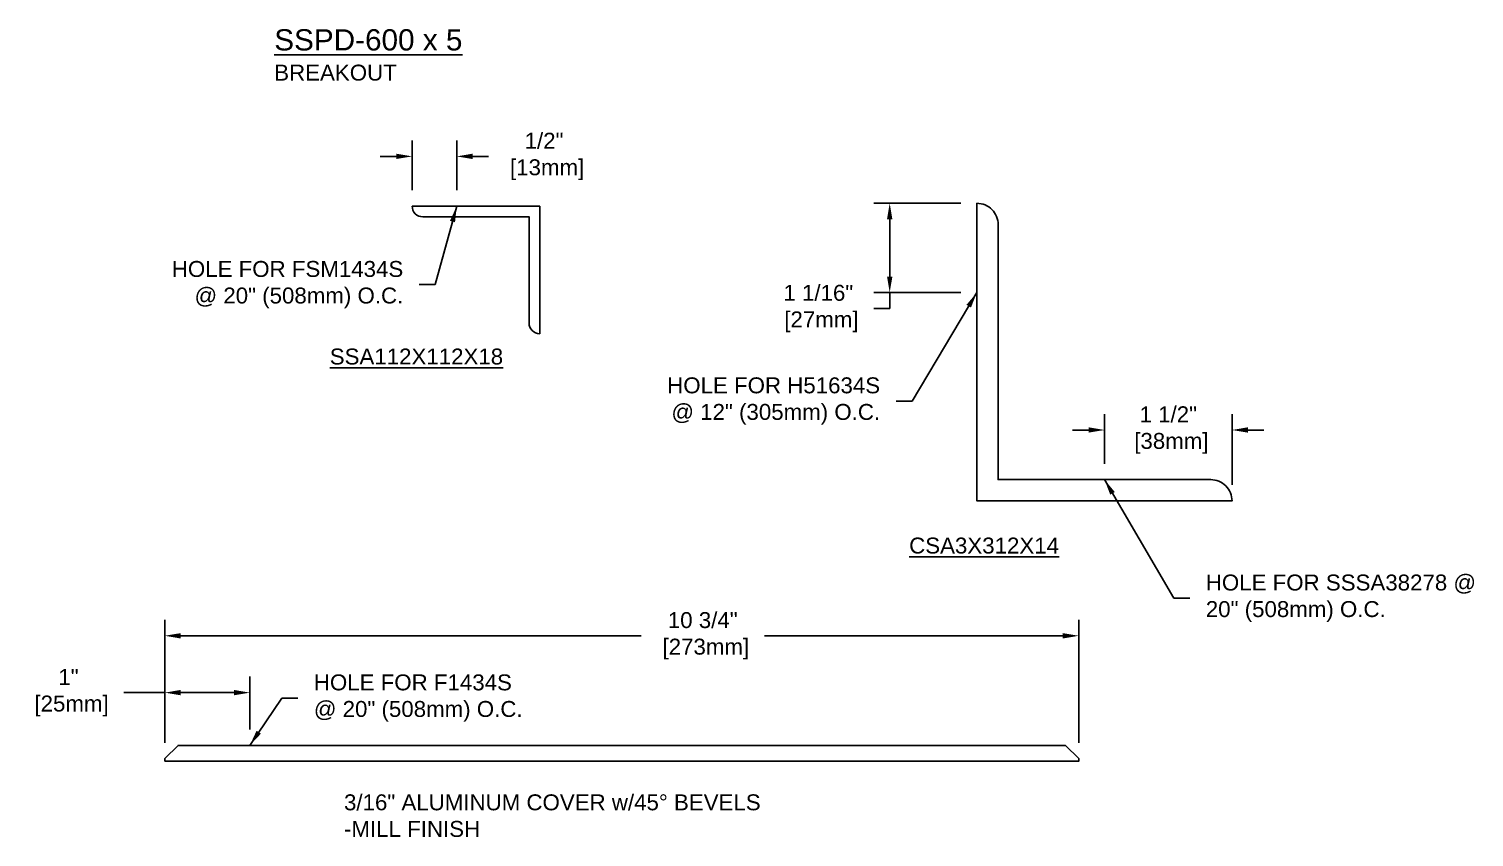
# Model space of a CAD drawing. Header units: inches. Extents: x -5.6 to 52.3, y -10.7 to 2.3.
# Drawn here: x 35.3 to 52.29, y -9.56 to -0.06 of the extents above; entities that cross this region are included whole.
import ezdxf

# ---------------------------------------------------------------- set-up
doc = ezdxf.new("R2010")
doc.units = ezdxf.units.IN
doc.header["$MEASUREMENT"] = 0
for name, color, linetype in [('Dimensions', 3, 'Continuous'), ('Metals', 7, 'Continuous'), ('Text', 2, 'Continuous')]:
    doc.layers.add(name, color=color, linetype=linetype)
doc.styles.add('ARIAL', font='arial.ttf')
doc.dimstyles.new('Arial', dxfattribs={"dimscale": 1.5, "dimtxt": 0.125, "dimasz": 0.125, "dimexe": 0.125, "dimexo": 0.125, "dimgap": 0.125, "dimtad": 0, "dimtih": 1, "dimtoh": 1, "dimdec": 4, "dimzin": 0, "dimdsep": 46, "dimlunit": 4, "dimtxsty": 'ARIAL', "dimcen": 0.125, "dimadec": 0, "dimazin": 0, "dimtfac": 1, "dimtdec": 4, "dimtofl": 0, "dimtmove": 0, "dimatfit": 3, "dimfxl": 0, "dimfrac": 2, "dimtolj": 1, "dimtzin": 0, "dimarcsym": 0})

# ---------------------------------------------------------------- blocks, each defined once
blk = doc.blocks.new('SSA112X112X18')
blk.add_lwpolyline([(0, 0), (-1.5, 0), (-1.5, -1.5, 0.414214), (-1.375, -1.375), (-1.375, -0.125), (-0.125, -0.125, 0.414214)], format="xyb", close=True)
blk = doc.blocks.new('*D21')
at = {"layer": 'Defpoints', "color": 0}
for p in [(47.948, -4.776), (47.948, -5.359), (49.448, -5.609)]:
    blk.add_point(p, dxfattribs=at)
at = {"layer": 'Dimensions', "color": 0, "lineweight": -2}
for p, q in [((47.948, -5.172), (47.948, -4.588)), ((49.448, -5.422), (49.448, -4.588)), ((47.76, -4.776), (47.573, -4.776)), ((49.635, -4.776), (49.823, -4.776))]:
    blk.add_line(p, q, dxfattribs=at)
at = {"layer": 'Dimensions', "color": 0}
for points in [[(47.76, -4.744), (47.76, -4.807), (47.948, -4.776)], [(49.635, -4.744), (49.635, -4.807), (49.448, -4.776)]]:
    blk.add_solid(points, dxfattribs=at)
at = {"layer": 'Dimensions', "color": 0, "insert": (48.698, -4.776), "char_height": 0.1875, "attachment_point": 5, "style": 'ARIAL'}
blk.add_mtext('\\A1;1 1/2"\\P [38mm]', dxfattribs=at)
blk = doc.blocks.new('*D22')
at = {"layer": 'Defpoints', "color": 0}
for p in [(45.422, -2.109), (46.448, -2.109), (46.448, -3.159)]:
    blk.add_point(p, dxfattribs=at)
at = {"layer": 'Dimensions', "color": 0, "lineweight": -2}
for p, q in [((46.26, -2.109), (45.235, -2.109)), ((45.422, -2.297), (45.422, -2.972)), ((46.26, -3.159), (45.235, -3.159)), ((45.422, -3.159), (45.422, -3.347)), ((45.422, -3.347), (45.235, -3.347))]:
    blk.add_line(p, q, dxfattribs=at)
at = {"layer": 'Dimensions', "color": 0}
for points in [[(45.391, -2.297), (45.454, -2.297), (45.422, -2.109)], [(45.391, -2.972), (45.454, -2.972), (45.422, -3.159)]]:
    blk.add_solid(points, dxfattribs=at)
at = {"layer": 'Dimensions', "color": 0, "insert": (44.583, -3.347), "char_height": 0.1875, "attachment_point": 5, "style": 'ARIAL'}
blk.add_mtext('\\A1;1 1/16"\\P [27mm]', dxfattribs=at)
blk = doc.blocks.new('*D23')
at = {"layer": 'Defpoints', "color": 0}
for p in [(40.331, -1.558), (39.807, -2.144), (40.331, -2.144)]:
    blk.add_point(p, dxfattribs=at)
at = {"layer": 'Dimensions', "color": 0, "lineweight": -2}
for p, q in [((39.807, -1.956), (39.807, -1.37)), ((40.331, -1.956), (40.331, -1.37)), ((39.62, -1.558), (39.432, -1.558)), ((40.519, -1.558), (40.706, -1.558))]:
    blk.add_line(p, q, dxfattribs=at)
at = {"layer": 'Dimensions', "color": 0}
for points in [[(39.62, -1.526), (39.62, -1.589), (39.807, -1.558)], [(40.519, -1.526), (40.519, -1.589), (40.331, -1.558)]]:
    blk.add_solid(points, dxfattribs=at)
at = {"layer": 'Dimensions', "color": 0, "insert": (41.358, -1.558), "char_height": 0.1875, "attachment_point": 5, "style": 'ARIAL'}
blk.add_mtext('\\A1;1/2"\\P [13mm]', dxfattribs=at)
blk = doc.blocks.new('CSA3X312X14')
blk.add_lwpolyline([(0.25, 3.25, 0.414214), (0, 3.5), (0, 0), (3, 0, 0.414214), (2.75, 0.25), (0.25, 0.25)], format="xyb", close=True)
blk = doc.blocks.new('*D28')
at = {"layer": 'Defpoints', "color": 0}
for p in [(47.646, -7.196), (36.898, -8.641), (47.646, -8.641)]:
    blk.add_point(p, dxfattribs=at)
at = {"layer": 'Dimensions', "color": 0, "lineweight": -2}
for p, q in [((36.898, -8.454), (36.898, -7.009)), ((47.646, -8.454), (47.646, -7.009)), ((37.086, -7.196), (42.499, -7.196)), ((47.458, -7.196), (43.949, -7.196))]:
    blk.add_line(p, q, dxfattribs=at)
at = {"layer": 'Dimensions', "color": 0}
for points in [[(37.086, -7.165), (37.086, -7.228), (36.898, -7.196)], [(47.458, -7.165), (47.458, -7.228), (47.646, -7.196)]]:
    blk.add_solid(points, dxfattribs=at)
at = {"layer": 'Dimensions', "color": 0, "insert": (43.224, -7.196), "char_height": 0.1875, "attachment_point": 5, "style": 'ARIAL'}
blk.add_mtext('\\A1;10 3/4"\\P [273mm]', dxfattribs=at)
blk = doc.blocks.new('*D29')
at = {"layer": 'Defpoints', "color": 0}
for p in [(37.898, -7.865), (37.898, -8.485), (36.898, -8.641)]:
    blk.add_point(p, dxfattribs=at)
at = {"layer": 'Dimensions', "color": 0, "lineweight": -2}
for p, q in [((36.898, -8.454), (36.898, -7.677)), ((37.898, -8.298), (37.898, -7.677)), ((36.898, -7.865), (36.418, -7.865)), ((37.711, -7.865), (37.086, -7.865))]:
    blk.add_line(p, q, dxfattribs=at)
at = {"layer": 'Dimensions', "color": 0}
for points in [[(37.086, -7.833), (37.086, -7.896), (36.898, -7.865)], [(37.711, -7.833), (37.711, -7.896), (37.898, -7.865)]]:
    blk.add_solid(points, dxfattribs=at)
at = {"layer": 'Dimensions', "color": 0, "insert": (35.766, -7.865), "char_height": 0.1875, "attachment_point": 5, "style": 'ARIAL'}
blk.add_mtext('\\A1;1"\\P [25mm]', dxfattribs=at)

msp = doc.modelspace()

# ---------------------------------------------------------------- linework, layer by layer
msp.add_lwpolyline([(36.89813, -8.67252), (47.64563, -8.67252), (47.64563, -8.64127), (47.48938, -8.48502), (37.05438, -8.48502), (36.89813, -8.64127)], close=True)

# ---------------------------------------------------------------- block references
at = {"layer": 'Metals', "xscale": -1}
msp.add_blockref('SSA112X112X18', (39.80711, -2.14353), dxfattribs=at)
at = {"layer": 'Metals'}
msp.add_blockref('CSA3X312X14', (46.4476, -5.60937), dxfattribs=at)

# ---------------------------------------------------------------- texts
at = {"layer": 'Text', "style": 'ARIAL'}
for s, insert, char_height, width, attachment_point in [('{\\LSSPD-600 x 5\\P\\H0.75x;\\lBREAKOUT}', (38.18567, -0.06218), 0.25, 4.7396332, 1), ('HOLE FOR FSM1434S \\P@ 20" (508mm) O.C.', (39.70281, -3.06626), 0.1875, 3.9506446, 6), ('{\\LSSA112X112X18}', (40.87699, -3.91308), 0.1875, 2.2451472, 6), ('HOLE FOR H51634S \\P@ 12" (305mm) O.C.', (45.3098, -4.43514), 0.1875, 4.2482114, 6), ('\\A1;{\\LCSA3X312X14}', (45.65125, -6.13624), 0.1875, 2.4899842, 4), ('HOLE FOR SSSA38278 @\\P20" (508mm) O.C.', (49.13921, -6.75416), 0.1875, 3.6647516, 4), ('HOLE FOR F1434S\\P@ 20" (508mm) O.C.', (38.65122, -7.92869), 0.1875, 3.9506446, 4), ('3/16" ALUMINUM COVER w/45%%D BEVELS\\P-MILL FINISH', (39.00595, -9.31256), 0.1875, 7.9297767, 4)]:
    msp.add_mtext(s, dxfattribs=dict(at, insert=insert, char_height=char_height, width=width, attachment_point=attachment_point))

# ---------------------------------------------------------------- dimensions: what is measured, and where the dimension line sits
at = {"layer": 'Dimensions'}
for base, p1, p2, picture, middle in [((40.33134, -1.55766), (39.80711, -2.14353), (40.33134, -2.14353), '*D23', (41.35837, -1.55766)), ((47.9476, -4.7756), (49.4476, -5.60937), (47.9476, -5.35937), '*D21', (48.6976, -4.7756)), ((47.64563, -7.1963), (36.89813, -8.64127), (47.64563, -8.64127), '*D28', (43.22366, -7.1963)), ((37.89813, -7.86463), (36.89813, -8.64127), (37.89813, -8.48502), '*D29', (35.7661, -7.86463))]:
    dim = msp.add_linear_dim(base=base, p1=p1, p2=p2, dimstyle='Arial', override={"dimpost": '\\X'}, dxfattribs=at)
    dim.commit()
    dim.dimension.update_dxf_attribs({"geometry": picture, "text_midpoint": middle, "dimtype": 160})
dim = msp.add_linear_dim(base=(45.4223, -2.10937), p1=(46.4476, -3.15904), p2=(46.4476, -2.10937), angle=90, dimstyle='Arial', override={"dimpost": '\\X'}, dxfattribs=at)
dim.commit()
dim.dimension.update_dxf_attribs({"geometry": '*D22', "text_midpoint": (44.58277, -3.34654), "dimtype": 160})

# ---------------------------------------------------------------- leaders
at = {"layer": 'Text', "annotation_type": 0, "has_hookline": 1}
for points, hookline_direction, text_width in [([(40.33134, -2.14353), (40.07781, -3.06626), (39.89031, -3.06626)], 1, 2.68741), ([(46.4476, -3.15904), (45.6848, -4.43514), (45.4973, -4.43514)], 1, 2.46935), ([(47.9476, -5.35937), (48.76421, -6.75416), (48.95171, -6.75416)], 0, 3.14721), ([(37.89813, -8.48502), (38.27622, -7.92869), (38.46372, -7.92869)], 0, 2.41793)]:
    msp.add_leader(points, dimstyle='Arial', override={"dimgap": 0.125, "dimtad": 0}, dxfattribs=dict(at, hookline_direction=hookline_direction, text_width=text_width))

doc.saveas('drawing.dxf')
